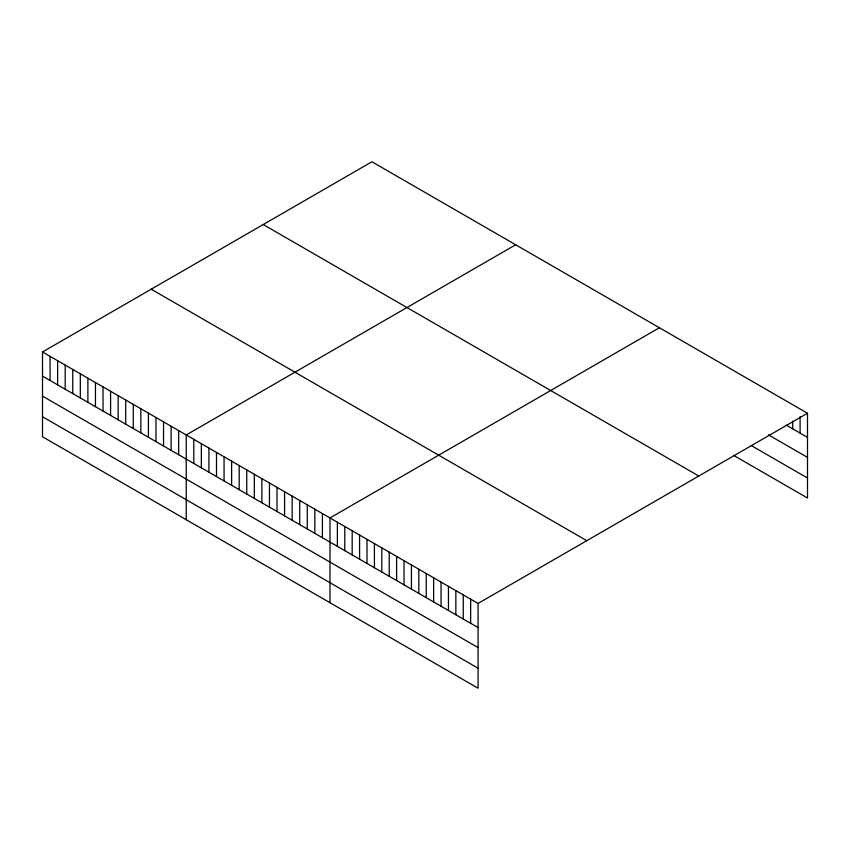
<?xml version="1.0" encoding="UTF-8"?>
<svg xmlns="http://www.w3.org/2000/svg" width="850" height="850" viewBox="0 0 850 850"><rect width="100%" height="100%" fill="white"/><g stroke="black" fill="none" stroke-linecap="round" stroke-linejoin="round"><path stroke-width="1.27" d="M42.5 351.974L478.072 603.447L478.072 688.224L42.5 436.751L42.5 351.974L371.928 161.776L807.5 413.249L807.5 498.026L733.454 455.271M515.674 244.768L186.235 434.966L186.235 519.733M659.409 327.749L329.981 517.947L329.981 602.724M478.072 603.447L807.5 413.249M786.346 425.17L807.5 437.389M768.357 434.796L807.5 457.396M751.432 445.644L807.5 478.019M263.224 224.549L698.785 476.021M151.215 289.212L586.776 540.685M42.5 376.114L478.072 627.587M42.5 396.121L478.072 647.594M42.5 416.734L478.072 668.206M800.094 416.596L800.094 433.118M792.689 421.217L792.689 428.836M470.666 599.176L470.666 623.305M463.261 594.894L463.261 619.034M455.855 590.622L455.855 614.763M448.449 586.351L448.449 610.481M441.044 582.069L441.044 606.209M433.638 577.798L433.638 601.938M426.233 573.527L426.233 597.656M418.827 569.245L418.827 593.385M411.432 564.974L411.432 589.103M404.026 560.702L404.026 584.832M396.621 556.421L396.621 580.561M389.215 552.149L389.215 576.279M381.809 547.867L381.809 572.008M374.404 543.596L374.404 567.736M366.998 539.325L366.998 563.454M359.592 535.043L359.592 559.183M352.187 530.772L352.187 554.912M344.781 526.501L344.781 550.63M337.376 522.219L337.376 546.359M322.405 513.581L322.405 537.71M314.84 509.214L314.84 533.343M307.275 504.847L307.275 528.976M299.71 500.48L299.71 524.609M292.145 496.113L292.145 520.242M284.58 491.746L284.58 515.876M277.015 487.369L277.015 511.509M269.45 483.002L269.45 507.142M261.885 478.635L261.885 502.775M254.32 474.268L254.32 498.408M246.755 469.901L246.755 494.041M239.19 465.534L239.19 489.674M231.625 461.168L231.625 485.308M224.06 456.801L224.06 480.93M216.495 452.434L216.495 476.563M208.93 448.067L208.93 472.196M201.365 443.7L201.365 467.829M193.8 439.333L193.8 463.462M178.67 430.589L178.67 454.729M171.105 426.222L171.105 450.362M163.54 421.855L163.54 445.995M155.975 417.488L155.975 441.628M148.41 413.121L148.41 437.261M140.845 408.754L140.845 432.894M133.28 404.388L133.28 428.527M125.715 400.021L125.715 424.15M118.15 395.654L118.15 419.783M110.585 391.287L110.585 415.416M103.02 386.92L103.02 411.049M95.455 382.553L95.455 406.683M87.89 378.186L87.89 402.316M80.325 373.809L80.325 397.949M72.76 369.442L72.76 393.582M65.195 365.075L65.195 389.215M57.63 360.708L57.63 384.848M50.065 356.341L50.065 380.481"/></g></svg>
